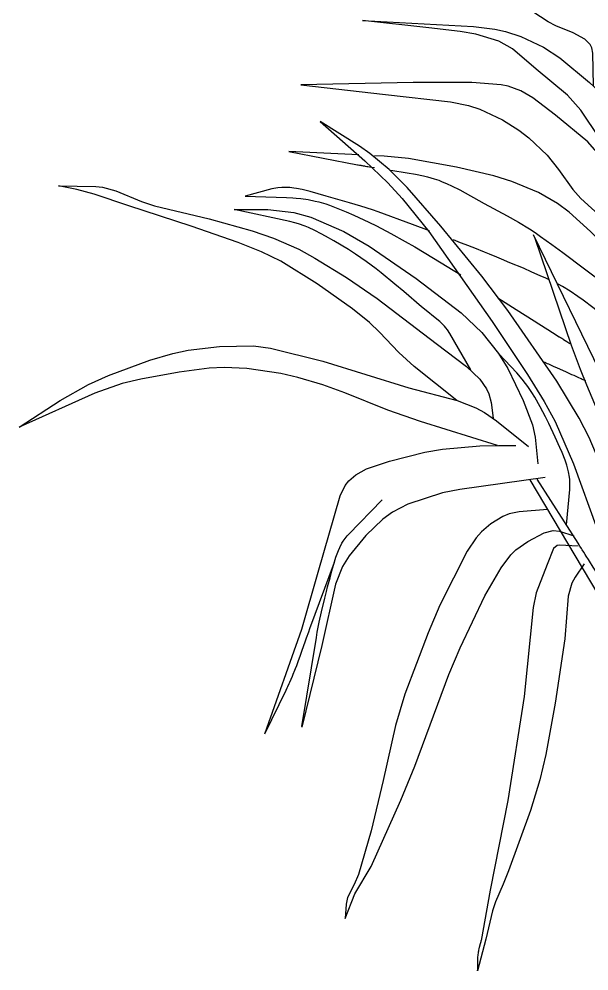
# Model space of a CAD drawing. Header units: millimetres. Extents: x 449.099 to 449.828, y 2596.462 to 2597.405.
# Drawn here: x 449.0994 to 449.3205, y 2596.8211 to 2597.1903 of the extents above; entities that cross this region are included whole.
import ezdxf

# ---------------------------------------------------------------- set-up
doc = ezdxf.new("R2010")
doc.units = ezdxf.units.MM
doc.header["$LTSCALE"] = 10
doc.layers.add('Vegetais', color=94, linetype='Continuous')

msp = doc.modelspace()

# ---------------------------------------------------------------- linework, layer by layer
at = {"layer": 'Vegetais'}
for points in [[(449.32226, 2597.16436), (449.3221, 2597.17703), (449.32168, 2597.17918), (449.321, 2597.18042), (449.3189, 2597.1825), (449.31445, 2597.18493), (449.30774, 2597.1877), (449.30477, 2597.18924), (449.28982, 2597.19911), (449.28182, 2597.20286), (449.25137, 2597.2132)], [(449.3536, 2597.10886), (449.34177, 2597.11831), (449.33788, 2597.12276), (449.33397, 2597.12986), (449.33193, 2597.13334), (449.31741, 2597.15495), (449.31223, 2597.1608), (449.30008, 2597.17092), (449.29086, 2597.17876), (449.28556, 2597.18173), (449.27664, 2597.18443), (449.2706, 2597.1855), (449.2584, 2597.18689), (449.23264, 2597.18971)], [(449.23264, 2597.18971), (449.27573, 2597.18736), (449.28404, 2597.18635), (449.28813, 2597.18542), (449.29415, 2597.1835), (449.30289, 2597.17938), (449.30925, 2597.17524), (449.32069, 2597.16575), (449.33119, 2597.15599), (449.33615, 2597.15072), (449.34112, 2597.14427), (449.34395, 2597.13968), (449.34879, 2597.13005), (449.34961, 2597.12642), (449.35016, 2597.12144), (449.35113, 2597.11925), (449.35377, 2597.11547)], [(449.3533, 2597.09715), (449.3413, 2597.11361), (449.32537, 2597.13663), (449.3201, 2597.14267), (449.30758, 2597.15307), (449.29874, 2597.15974), (449.29408, 2597.16247), (449.28913, 2597.16432), (449.2865, 2597.16481), (449.27511, 2597.16572), (449.25231, 2597.16575), (449.20875, 2597.16481)], [(449.20875, 2597.16481), (449.24154, 2597.16106), (449.26683, 2597.15824), (449.27376, 2597.15683), (449.27824, 2597.1553), (449.28697, 2597.15119), (449.2933, 2597.14726), (449.29718, 2597.1443), (449.3043, 2597.13757), (449.30873, 2597.13192), (449.31423, 2597.12415), (449.31741, 2597.12066), (449.33662, 2597.10328), (449.35309, 2597.08918)], [(449.33156, 2596.96724), (449.33085, 2596.99216), (449.33002, 2597.00035), (449.32888, 2597.00574), (449.32552, 2597.01637), (449.32058, 2597.02804), (449.31678, 2597.03547), (449.30813, 2597.04984), (449.28903, 2597.07734), (449.27897, 2597.09059), (449.26305, 2597.11001), (449.24999, 2597.12499), (449.24303, 2597.13197), (449.23551, 2597.13823), (449.23145, 2597.14099), (449.21619, 2597.1506)], [(449.21619, 2597.1506), (449.23358, 2597.13529), (449.2425, 2597.12677), (449.24808, 2597.12071), (449.25843, 2597.10788), (449.28293, 2597.07299), (449.29663, 2597.05249), (449.30316, 2597.04201), (449.30742, 2597.03417), (449.31452, 2597.0178), (449.32375, 2596.99252), (449.32799, 2596.98172), (449.32872, 2596.97614), (449.32827, 2596.96798)], [(449.23124, 2597.1376), (449.20407, 2597.13898)], [(449.20407, 2597.13898), (449.23077, 2597.13381), (449.23101, 2597.13376), (449.23149, 2597.13367), (449.23197, 2597.13358), (449.23229, 2597.13353), (449.2325, 2597.13349), (449.23293, 2597.13341), (449.23341, 2597.13333), (449.23373, 2597.13327), (449.23438, 2597.13316), (449.2347, 2597.13311), (449.23534, 2597.133), (449.23727, 2597.13268)], [(449.35361, 2597.06931), (449.34317, 2597.08401), (449.33642, 2597.09245), (449.32116, 2597.10797), (449.31281, 2597.11544), (449.30833, 2597.11874), (449.30102, 2597.12301), (449.29064, 2597.12734), (449.28359, 2597.12956), (449.26917, 2597.13287), (449.25048, 2597.13618), (449.24107, 2597.1371), (449.23728, 2597.13729)], [(449.24364, 2597.13169), (449.25001, 2597.1307), (449.25319, 2597.13015), (449.25636, 2597.12949), (449.25793, 2597.12911), (449.26053, 2597.12836), (449.26223, 2597.12777), (449.26335, 2597.12734), (449.26556, 2597.12641), (449.2672, 2597.12565), (449.27042, 2597.12402), (449.27994, 2597.11878), (449.28883, 2597.11399), (449.29321, 2597.11152), (449.29751, 2597.10889), (449.29962, 2597.1075), (449.3018, 2597.106), (449.30612, 2597.10293), (449.31038, 2597.0998), (449.31882, 2597.09341), (449.32395, 2597.0896)], [(449.26928, 2597.04241), (449.25275, 2597.05554), (449.24679, 2597.06104), (449.23932, 2597.06892), (449.23536, 2597.07263), (449.22884, 2597.0779), (449.21513, 2597.08758), (449.20097, 2597.09642), (449.19347, 2597.10004), (449.18444, 2597.10361), (449.16614, 2597.11001), (449.142, 2597.11785), (449.1286, 2597.12245), (449.12177, 2597.12425), (449.11467, 2597.12568)], [(449.11467, 2597.12568), (449.12922, 2597.12532), (449.13185, 2597.12508), (449.13694, 2597.12373), (449.14688, 2597.11955), (449.15194, 2597.11785), (449.17324, 2597.11286), (449.18988, 2597.1082), (449.19809, 2597.10538), (449.20793, 2597.10104), (449.21422, 2597.09762), (449.22649, 2597.09008), (449.23842, 2597.08199), (449.26127, 2597.06444), (449.27307, 2597.05561), (449.27825, 2597.05067), (449.28082, 2597.04695), (449.28174, 2597.04493), (449.28257, 2597.04165), (449.28341, 2597.03552)], [(449.25871, 2597.10818), (449.25206, 2597.11064), (449.23873, 2597.11549), (449.23653, 2597.11627), (449.23209, 2597.11771), (449.22762, 2597.11905), (449.21859, 2597.1216), (449.21237, 2597.12338), (449.20922, 2597.12418), (449.20711, 2597.1246), (449.20606, 2597.12476), (449.20449, 2597.12494), (449.2024, 2597.12504), (449.20136, 2597.12501), (449.19981, 2597.12487), (449.19828, 2597.1246), (449.19751, 2597.12441), (449.18721, 2597.1216)], [(449.18721, 2597.1216), (449.20313, 2597.12113), (449.20565, 2597.121), (449.2069, 2597.1209), (449.20878, 2597.1207), (449.21158, 2597.12028), (449.21436, 2597.11972), (449.21574, 2597.11938), (449.21848, 2597.11859), (449.21984, 2597.11813), (449.22187, 2597.11737), (449.22638, 2597.11549), (449.22935, 2597.11419), (449.23518, 2597.11148), (449.23805, 2597.11007), (449.24371, 2597.10715), (449.24929, 2597.1041), (449.25297, 2597.102), (449.26027, 2597.09764), (449.27079, 2597.09117)], [(449.27466, 2597.05426), (449.2666, 2597.06836), (449.26569, 2597.06975), (449.265, 2597.07062), (449.26452, 2597.07118), (449.26348, 2597.07224), (449.26266, 2597.073), (449.26093, 2597.07445), (449.25733, 2597.07725), (449.25559, 2597.07868), (449.24871, 2597.08461), (449.24525, 2597.08753), (449.23997, 2597.09186), (449.23802, 2597.09338), (449.23405, 2597.09631), (449.22997, 2597.09909), (449.22719, 2597.10088), (449.22152, 2597.10432), (449.21829, 2597.10616), (449.21665, 2597.10705), (449.21418, 2597.10831), (449.21166, 2597.10946), (449.21039, 2597.10998), (449.2078, 2597.11091), (449.20648, 2597.1113), (449.20448, 2597.11179), (449.18282, 2597.11642)], [(449.18282, 2597.11642), (449.19596, 2597.11642), (449.20606, 2597.11529), (449.21265, 2597.11345), (449.22542, 2597.10788), (449.2352, 2597.10227), (449.25346, 2597.08972), (449.27091, 2597.07634), (449.27902, 2597.06871), (449.28549, 2597.06063), (449.28904, 2597.0548), (449.295, 2597.04237), (449.29863, 2597.03298), (449.29961, 2597.02812), (449.30067, 2597.0178)], [(449.2989, 2597.10681), (449.32694, 2597.04913), (449.32982, 2597.04303), (449.33121, 2597.03993), (449.3332, 2597.03523), (449.33505, 2597.03048), (449.33592, 2597.02808), (449.33752, 2597.02325), (449.33825, 2597.02081), (449.33923, 2597.01714), (449.34, 2597.01386), (449.34034, 2597.01221), (449.34079, 2597.00973), (449.34135, 2597.00599), (449.34173, 2597.00224), (449.34185, 2597.00035), (449.34198, 2596.99731), (449.34203, 2596.99528), (449.34204, 2596.99122), (449.34188, 2596.98512), (449.34168, 2596.98105), (449.34114, 2596.97294), (449.33941, 2596.94961)], [(449.30481, 2597.08932), (449.30377, 2597.0898), (449.30167, 2597.09075), (449.29957, 2597.09168), (449.29817, 2597.0923), (449.29535, 2597.09352), (449.29323, 2597.09442), (449.29182, 2597.09502), (449.28899, 2597.0962), (449.28757, 2597.09679), (449.28473, 2597.09795), (449.28189, 2597.09911), (449.27999, 2597.09987), (449.2762, 2597.1014), (449.27256, 2597.10285), (449.27073, 2597.10357), (449.268, 2597.10464)], [(449.33702, 2596.95358), (449.33866, 2596.98148), (449.33873, 2596.98301), (449.33875, 2596.98607), (449.33862, 2596.98912), (449.33845, 2596.99115), (449.33795, 2596.9952), (449.33744, 2596.99823), (449.33704, 2597.00024), (449.33611, 2597.00426), (449.33559, 2597.00626), (449.33445, 2597.01025), (449.33321, 2597.01421), (449.33233, 2597.01684), (449.33049, 2597.02207), (449.32873, 2597.02679), (449.3275, 2597.02991), (449.32495, 2597.03607), (449.31977, 2597.04828), (449.31727, 2597.05441), (449.31491, 2597.0606), (449.31381, 2597.06373), (449.29967, 2597.10522)], [(449.35843, 2597.03625), (449.33662, 2597.06522), (449.33526, 2597.06692), (449.3343, 2597.068), (449.33227, 2597.07007), (449.33121, 2597.07106), (449.32901, 2597.07297), (449.32674, 2597.07481), (449.3221, 2597.07838), (449.31823, 2597.08129), (449.31627, 2597.08271), (449.31329, 2597.08475), (449.31021, 2597.08662), (449.30863, 2597.08749)], [(449.28522, 2597.08216), (449.29226, 2597.07769), (449.29578, 2597.07546), (449.2993, 2597.07323), (449.30106, 2597.07211), (449.30458, 2597.06989), (449.30634, 2597.06877), (449.30898, 2597.0671), (449.30914, 2597.06701), (449.30945, 2597.06681), (449.30976, 2597.06662), (449.30996, 2597.06649), (449.31038, 2597.06623), (449.31069, 2597.06604), (449.31131, 2597.06566), (449.31193, 2597.06528), (449.31318, 2597.06453)], [(449.0994, 2597.03204), (449.11538, 2597.04237), (449.12641, 2597.04856), (449.13412, 2597.05204), (449.15017, 2597.05803), (449.15907, 2597.06061), (449.16506, 2597.06186), (449.17714, 2597.06337), (449.19043, 2597.06354), (449.19702, 2597.06266), (449.21726, 2597.05768), (449.25062, 2597.04735), (449.26944, 2597.04237), (449.27659, 2597.03959), (449.27998, 2597.03778), (449.2847, 2597.03453), (449.29712, 2597.02456)], [(449.31177, 2596.99416), (449.3131, 2597.00783), (449.31316, 2597.00861), (449.31318, 2597.01015), (449.31309, 2597.01168), (449.31298, 2597.0127), (449.31261, 2597.01473), (449.31224, 2597.01624), (449.31194, 2597.01724), (449.31127, 2597.01924), (449.3101, 2597.02222), (449.30923, 2597.02419), (449.30742, 2597.02812), (449.30491, 2597.03347), (449.30363, 2597.03609), (449.30163, 2597.03993), (449.2995, 2597.04365), (449.29837, 2597.04546), (449.29677, 2597.0478), (449.29593, 2597.04895), (449.29462, 2597.05062), (449.29251, 2597.05305), (449.28557, 2597.06051)], [(449.28506, 2597.02492), (449.25524, 2597.03418), (449.24252, 2597.03867), (449.22577, 2597.0453), (449.21726, 2597.04842), (449.20756, 2597.05132), (449.20101, 2597.05283), (449.18779, 2597.05483), (449.17906, 2597.05518), (449.1732, 2597.0549), (449.16152, 2597.0534), (449.1467, 2597.05071), (449.13942, 2597.04895), (449.12887, 2597.04521), (449.0994, 2597.03204)], [(449.3193, 2597.04996), (449.31871, 2597.05023), (449.31791, 2597.05058), (449.31752, 2597.05076), (449.31633, 2597.0513), (449.31474, 2597.05201), (449.31395, 2597.05237), (449.31157, 2597.05344), (449.30839, 2597.05486), (449.30681, 2597.05558), (449.30601, 2597.05593), (449.30495, 2597.05641), (449.30443, 2597.05665), (449.30324, 2597.05718)], [(449.19474, 2596.91307), (449.20909, 2596.95371), (449.21548, 2596.97579), (449.224, 2597.00534), (449.22592, 2597.00943), (449.22735, 2597.01124), (449.23003, 2597.01353), (449.23427, 2597.01588), (449.24317, 2597.01887), (449.25682, 2597.02236), (449.26376, 2597.0235), (449.27818, 2597.02473), (449.28541, 2597.02492), (449.29216, 2597.02492)], [(449.30351, 2597.01246), (449.2705, 2597.00783), (449.26365, 2597.00652), (449.25027, 2597.00213), (449.24425, 2596.99902), (449.24061, 2596.99639), (449.23394, 2596.99003), (449.22748, 2596.98216), (449.22489, 2596.97797), (449.22223, 2596.97116), (449.2169, 2596.9473), (449.20908, 2596.91565)], [(449.29766, 2597.01165), (449.32402, 2596.96726)], [(449.32821, 2596.96808), (449.32718, 2596.96975), (449.32666, 2596.97059), (449.32588, 2596.97184), (449.3251, 2596.9731), (449.32471, 2596.97372), (449.32393, 2596.97498), (449.32354, 2596.9756), (449.32296, 2596.97654), (449.32217, 2596.97779), (449.32178, 2596.97842), (449.32119, 2596.97936), (449.32031, 2596.98076), (449.31952, 2596.98201), (449.31913, 2596.98264), (449.31853, 2596.98357), (449.31794, 2596.98451), (449.31764, 2596.98497), (449.31705, 2596.98591), (449.31675, 2596.98637), (449.31631, 2596.98707), (449.30046, 2597.01186)], [(449.20915, 2596.91592), (449.21477, 2596.95051), (449.21512, 2596.9525), (449.21591, 2596.95647), (449.2168, 2596.96042), (449.21805, 2596.96568), (449.21868, 2596.96831), (449.21912, 2596.9701), (449.2201, 2596.97365), (449.22081, 2596.97628), (449.2218, 2596.97984), (449.22235, 2596.9816), (449.2233, 2596.98417), (449.22385, 2596.98541), (449.22468, 2596.987), (449.22514, 2596.98776), (449.22589, 2596.98886), (449.22674, 2596.98989), (449.22719, 2596.99038), (449.24033, 2597.00391)], [(449.3045, 2597.00014), (449.2934, 2596.99916), (449.28957, 2596.99837), (449.28713, 2596.99739), (449.2825, 2596.99455), (449.27886, 2596.99139), (449.27678, 2596.98907), (449.27332, 2596.98391), (449.26268, 2596.96304), (449.25812, 2596.95227), (449.24904, 2596.92849), (449.2455, 2596.91632), (449.24063, 2596.89503), (449.23604, 2596.87547), (449.23116, 2596.8585), (449.22941, 2596.85467), (449.22685, 2596.84967), (449.22629, 2596.84699), (449.226, 2596.84153)], [(449.226, 2596.84154), (449.22973, 2596.85102), (449.23604, 2596.86166), (449.24761, 2596.88742), (449.25296, 2596.9005), (449.26615, 2596.93616), (449.27052, 2596.94646), (449.2802, 2596.96665), (449.28644, 2596.97742), (449.29024, 2596.98247), (449.29222, 2596.98446), (449.29684, 2596.98765), (449.30322, 2596.99107), (449.30659, 2596.99197), (449.30917, 2596.99168), (449.31462, 2596.98995)], [(449.31634, 2596.98593), (449.30917, 2596.98621), (449.30826, 2596.98608), (449.30684, 2596.98495), (449.30429, 2596.97873), (449.30012, 2596.96773), (449.29884, 2596.96205), (449.2954, 2596.92753), (449.28909, 2596.88726), (449.28221, 2596.85246), (449.27877, 2596.8329)], [(449.19474, 2596.91307), (449.20306, 2596.93004), (449.20347, 2596.93089), (449.20374, 2596.93146), (449.20427, 2596.93261), (449.20452, 2596.93318), (449.20502, 2596.93434), (449.20551, 2596.93551), (449.20583, 2596.93629), (449.20645, 2596.93785), (449.20668, 2596.93844), (449.20713, 2596.93962), (449.20757, 2596.94081), (449.20786, 2596.9416), (449.20843, 2596.94318), (449.20927, 2596.94557), (449.21039, 2596.94875), (449.21095, 2596.95034), (449.2118, 2596.95272), (449.21224, 2596.95391), (449.22176, 2596.9797)], [(449.31863, 2596.97902), (449.31519, 2596.97384), (449.31392, 2596.97151), (449.31244, 2596.96643), (449.31118, 2596.94997), (449.30745, 2596.92495), (449.3038, 2596.90513), (449.30143, 2596.89532), (449.29783, 2596.88337), (449.28938, 2596.85994), (449.28721, 2596.85478), (449.28424, 2596.84794), (449.28307, 2596.84441), (449.28049, 2596.83348), (449.27734, 2596.82114)], [(449.27734, 2596.82114), (449.27736, 2596.8219), (449.27737, 2596.82242), (449.27738, 2596.82344), (449.2774, 2596.82481), (449.27742, 2596.8255), (449.27745, 2596.82618), (449.27747, 2596.82652), (449.27753, 2596.8272), (449.27756, 2596.82753), (449.27762, 2596.82804), (449.27771, 2596.82858), (449.27778, 2596.82895), (449.27783, 2596.82919), (449.27794, 2596.82967), (449.27811, 2596.83039), (449.2785, 2596.83182), (449.27868, 2596.83254), (449.27877, 2596.8329)]]:
    msp.add_lwpolyline(points, dxfattribs=at)

doc.saveas('drawing.dxf')
